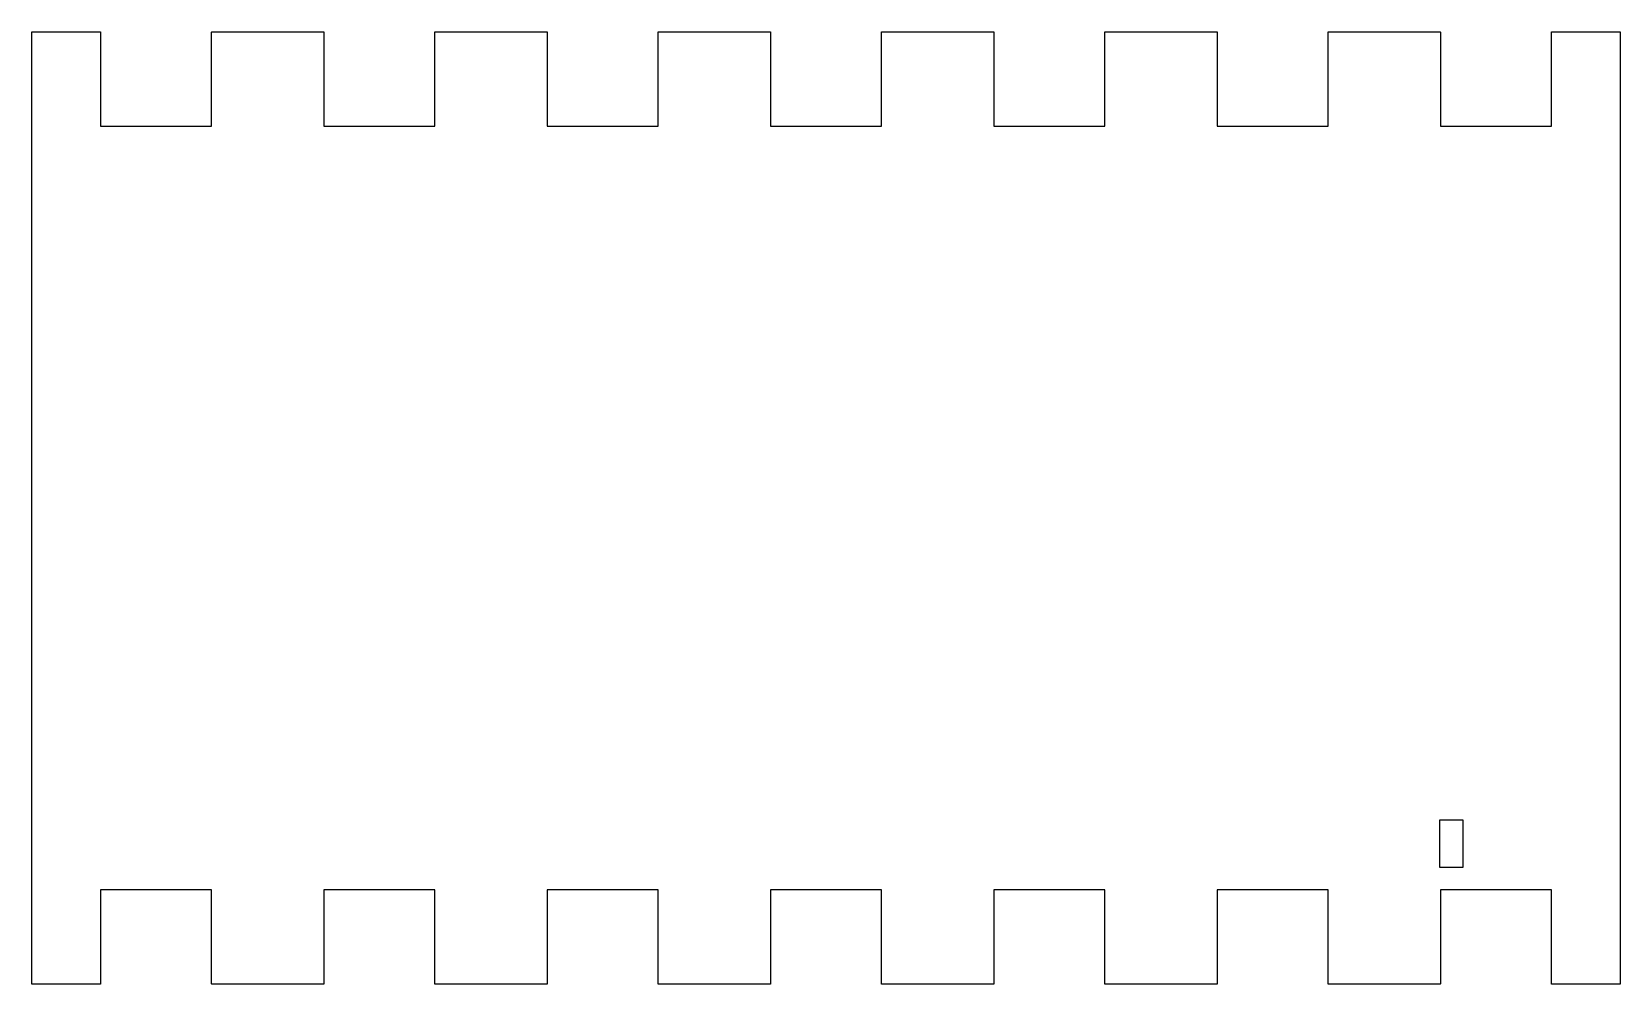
# Model space of a CAD drawing. Extents: x -107 to 107, y -64 to 64.
import ezdxf

# ---------------------------------------------------------------- set-up
doc = ezdxf.new("R2010")
doc.units = 0

msp = doc.modelspace()

# ---------------------------------------------------------------- linework, layer by layer
at = {"color": 1}
for p, q in [((-106.705, 63.98), (-106.702, 63.995)), ((-106.705, -63.98), (-106.705, 63.98)), ((-106.702, 63.995), (-106.694, 64.007)), ((-106.694, 64.007), (-106.682, 64.015)), ((-106.682, 64.015), (-106.667, 64.018)), ((-106.667, 64.018), (-97.5, 64.018)), ((-97.5, 64.018), (-97.485, 64.015)), ((-97.485, 64.015), (-97.473, 64.007)), ((-97.473, 64.007), (-97.465, 63.995)), ((-97.465, 63.995), (-97.462, 63.98)), ((-97.462, 63.98), (-97.462, 51.338)), ((-82.538, 63.98), (-82.535, 63.995)), ((-82.538, 51.338), (-82.538, 63.98)), ((-82.535, 63.995), (-82.527, 64.007)), ((-82.527, 64.007), (-82.515, 64.015)), ((-82.515, 64.015), (-82.5, 64.018)), ((-82.5, 64.018), (-67.5, 64.018)), ((-67.5, 64.018), (-67.485, 64.015)), ((-67.485, 64.015), (-67.473, 64.007)), ((-67.473, 64.007), (-67.465, 63.995)), ((-67.465, 63.995), (-67.462, 63.98)), ((-67.462, 63.98), (-67.462, 51.338)), ((-52.538, 63.98), (-52.535, 63.995)), ((-52.538, 51.338), (-52.538, 63.98)), ((-52.535, 63.995), (-52.527, 64.007)), ((-52.527, 64.007), (-52.515, 64.015)), ((-52.515, 64.015), (-52.5, 64.018)), ((-52.5, 64.018), (-37.5, 64.018)), ((-37.5, 64.018), (-37.485, 64.015)), ((-37.485, 64.015), (-37.473, 64.007)), ((-37.473, 64.007), (-37.465, 63.995)), ((-37.465, 63.995), (-37.462, 63.98)), ((-37.462, 63.98), (-37.462, 51.338)), ((-22.538, 63.98), (-22.535, 63.995)), ((-22.538, 51.338), (-22.538, 63.98)), ((-22.535, 63.995), (-22.527, 64.007)), ((-22.527, 64.007), (-22.515, 64.015)), ((-22.515, 64.015), (-22.5, 64.018)), ((-22.5, 64.018), (-7.5, 64.018)), ((-7.5, 64.018), (-7.485, 64.015)), ((-7.485, 64.015), (-7.473, 64.007)), ((-7.473, 64.007), (-7.465, 63.995)), ((-7.465, 63.995), (-7.462, 63.98)), ((-7.462, 63.98), (-7.462, 51.338)), ((7.462, 63.98), (7.465, 63.995)), ((7.462, 51.338), (7.462, 63.98)), ((7.465, 63.995), (7.473, 64.007)), ((7.473, 64.007), (7.485, 64.015)), ((7.485, 64.015), (7.5, 64.018)), ((7.5, 64.018), (22.5, 64.018)), ((22.5, 64.018), (22.515, 64.015)), ((22.515, 64.015), (22.527, 64.007)), ((22.527, 64.007), (22.535, 63.995)), ((22.535, 63.995), (22.538, 63.98)), ((22.538, 63.98), (22.538, 51.338)), ((37.462, 63.98), (37.465, 63.995)), ((37.462, 51.338), (37.462, 63.98)), ((37.465, 63.995), (37.473, 64.007)), ((37.473, 64.007), (37.485, 64.015)), ((37.485, 64.015), (37.5, 64.018)), ((37.5, 64.018), (52.5, 64.018)), ((52.5, 64.018), (52.515, 64.015)), ((52.515, 64.015), (52.527, 64.007)), ((52.527, 64.007), (52.535, 63.995)), ((52.535, 63.995), (52.538, 63.98)), ((52.538, 63.98), (52.538, 51.338)), ((67.462, 63.98), (67.465, 63.995)), ((67.462, 51.338), (67.462, 63.98)), ((67.465, 63.995), (67.473, 64.007)), ((67.473, 64.007), (67.485, 64.015)), ((67.485, 64.015), (67.5, 64.018)), ((67.5, 64.018), (82.5, 64.018)), ((82.5, 64.018), (82.515, 64.015)), ((82.515, 64.015), (82.527, 64.007)), ((82.527, 64.007), (82.535, 63.995)), ((82.535, 63.995), (82.538, 63.98)), ((82.538, 63.98), (82.538, 51.338)), ((97.462, 63.98), (97.465, 63.995)), ((97.462, 51.338), (97.462, 63.98)), ((97.465, 63.995), (97.473, 64.007)), ((97.473, 64.007), (97.485, 64.015)), ((97.485, 64.015), (97.5, 64.018)), ((97.5, 64.018), (106.667, 64.018)), ((106.667, 64.018), (106.682, 64.015)), ((106.682, 64.015), (106.694, 64.007)), ((106.694, 64.007), (106.702, 63.995)), ((106.702, 63.995), (106.705, 63.98)), ((106.705, 63.98), (106.705, -63.98)), ((-97.462, 51.338), (-82.538, 51.338)), ((-67.462, 51.338), (-52.538, 51.338)), ((-37.462, 51.338), (-22.538, 51.338)), ((-7.462, 51.338), (7.462, 51.338)), ((22.538, 51.338), (37.462, 51.338)), ((52.538, 51.338), (67.462, 51.338)), ((82.538, 51.338), (97.462, 51.338)), ((82.462, -41.96), (82.465, -41.945)), ((82.462, -48.3), (82.462, -41.96)), ((82.465, -41.945), (82.473, -41.933)), ((82.473, -41.933), (82.485, -41.925)), ((82.485, -41.925), (82.5, -41.922)), ((82.5, -41.922), (85.517, -41.922)), ((85.517, -41.922), (85.531, -41.925)), ((85.531, -41.925), (85.544, -41.933)), ((85.544, -41.933), (85.552, -41.945)), ((85.552, -41.945), (85.555, -41.96)), ((85.555, -41.96), (85.555, -48.3)), ((82.465, -48.315), (82.462, -48.3)), ((82.473, -48.327), (82.465, -48.315)), ((82.485, -48.335), (82.473, -48.327)), ((82.5, -48.338), (82.485, -48.335)), ((85.517, -48.338), (82.5, -48.338)), ((85.531, -48.335), (85.517, -48.338)), ((85.544, -48.327), (85.531, -48.335)), ((85.552, -48.315), (85.544, -48.327)), ((85.555, -48.3), (85.552, -48.315)), ((-82.538, -51.338), (-97.462, -51.338)), ((-97.462, -51.338), (-97.462, -63.98)), ((-82.538, -63.98), (-82.538, -51.338)), ((-52.538, -51.338), (-67.462, -51.338)), ((-67.462, -51.338), (-67.462, -63.98)), ((-52.538, -63.98), (-52.538, -51.338)), ((-22.538, -51.338), (-37.462, -51.338)), ((-37.462, -51.338), (-37.462, -63.98)), ((-22.538, -63.98), (-22.538, -51.338)), ((7.462, -51.338), (-7.462, -51.338)), ((-7.462, -51.338), (-7.462, -63.98)), ((7.462, -63.98), (7.462, -51.338)), ((37.462, -51.338), (22.538, -51.338)), ((22.538, -51.338), (22.538, -63.98)), ((37.462, -63.98), (37.462, -51.338)), ((67.462, -51.338), (52.538, -51.338)), ((52.538, -51.338), (52.538, -63.98)), ((67.462, -63.98), (67.462, -51.338)), ((85.517, -51.338), (82.538, -51.338)), ((82.538, -51.338), (82.538, -63.98)), ((97.462, -51.338), (85.517, -51.338)), ((97.462, -63.98), (97.462, -51.338)), ((-106.702, -63.995), (-106.705, -63.98)), ((-106.694, -64.007), (-106.702, -63.995)), ((-106.682, -64.015), (-106.694, -64.007)), ((-106.667, -64.018), (-106.682, -64.015)), ((-97.5, -64.018), (-106.667, -64.018)), ((-97.485, -64.015), (-97.5, -64.018)), ((-97.473, -64.007), (-97.485, -64.015)), ((-97.465, -63.995), (-97.473, -64.007)), ((-97.462, -63.98), (-97.465, -63.995)), ((-82.535, -63.995), (-82.538, -63.98)), ((-82.527, -64.007), (-82.535, -63.995)), ((-82.515, -64.015), (-82.527, -64.007)), ((-82.5, -64.018), (-82.515, -64.015)), ((-67.5, -64.018), (-82.5, -64.018)), ((-67.485, -64.015), (-67.5, -64.018)), ((-67.473, -64.007), (-67.485, -64.015)), ((-67.465, -63.995), (-67.473, -64.007)), ((-67.462, -63.98), (-67.465, -63.995)), ((-52.535, -63.995), (-52.538, -63.98)), ((-52.527, -64.007), (-52.535, -63.995)), ((-52.515, -64.015), (-52.527, -64.007)), ((-52.5, -64.018), (-52.515, -64.015)), ((-37.5, -64.018), (-52.5, -64.018)), ((-37.485, -64.015), (-37.5, -64.018)), ((-37.473, -64.007), (-37.485, -64.015)), ((-37.465, -63.995), (-37.473, -64.007)), ((-37.462, -63.98), (-37.465, -63.995)), ((-22.535, -63.995), (-22.538, -63.98)), ((-22.527, -64.007), (-22.535, -63.995)), ((-22.515, -64.015), (-22.527, -64.007)), ((-22.5, -64.018), (-22.515, -64.015)), ((-7.5, -64.018), (-22.5, -64.018)), ((-7.485, -64.015), (-7.5, -64.018)), ((-7.473, -64.007), (-7.485, -64.015)), ((-7.465, -63.995), (-7.473, -64.007)), ((-7.462, -63.98), (-7.465, -63.995)), ((7.465, -63.995), (7.462, -63.98)), ((7.473, -64.007), (7.465, -63.995)), ((7.485, -64.015), (7.473, -64.007)), ((7.5, -64.018), (7.485, -64.015)), ((22.5, -64.018), (7.5, -64.018)), ((22.515, -64.015), (22.5, -64.018)), ((22.527, -64.007), (22.515, -64.015)), ((22.535, -63.995), (22.527, -64.007)), ((22.538, -63.98), (22.535, -63.995)), ((37.465, -63.995), (37.462, -63.98)), ((37.473, -64.007), (37.465, -63.995)), ((37.485, -64.015), (37.473, -64.007)), ((37.5, -64.018), (37.485, -64.015)), ((52.5, -64.018), (37.5, -64.018)), ((52.515, -64.015), (52.5, -64.018)), ((52.527, -64.007), (52.515, -64.015)), ((52.535, -63.995), (52.527, -64.007)), ((52.538, -63.98), (52.535, -63.995)), ((67.465, -63.995), (67.462, -63.98)), ((67.473, -64.007), (67.465, -63.995)), ((67.485, -64.015), (67.473, -64.007)), ((67.5, -64.018), (67.485, -64.015)), ((82.5, -64.018), (67.5, -64.018)), ((82.515, -64.015), (82.5, -64.018)), ((82.527, -64.007), (82.515, -64.015)), ((82.535, -63.995), (82.527, -64.007)), ((82.538, -63.98), (82.535, -63.995)), ((97.465, -63.995), (97.462, -63.98)), ((97.473, -64.007), (97.465, -63.995)), ((97.485, -64.015), (97.473, -64.007)), ((97.5, -64.018), (97.485, -64.015)), ((106.667, -64.018), (97.5, -64.018)), ((106.682, -64.015), (106.667, -64.018)), ((106.694, -64.007), (106.682, -64.015)), ((106.702, -63.995), (106.694, -64.007)), ((106.705, -63.98), (106.702, -63.995))]:
    msp.add_line(p, q, dxfattribs=at)

doc.saveas('drawing.dxf')
